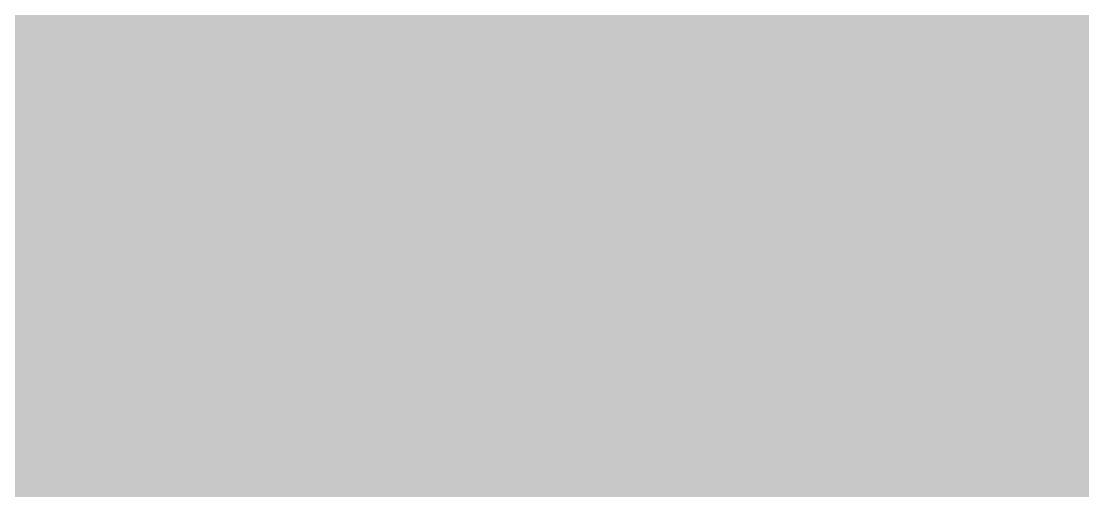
# Model space of a CAD drawing. Header units: millimetres. Extents: x 4237772 to 4686020, y -673 to 29459.
# Drawn here: x 4446597 to 4448133, y 8908 to 9588 of the extents above; entities that cross this region are included whole.
import ezdxf

# ---------------------------------------------------------------- set-up
doc = ezdxf.new("R2010")
doc.units = ezdxf.units.MM
doc.layers.add('A-GENM', color=13, linetype='Continuous', lineweight=5)

# ---------------------------------------------------------------- blocks, each defined once
blk = doc.blocks.new('Mechanical - Condensers - Mechanical - Condensers-1249279-SECTION - GRIDS B1-B2')
at = {"layer": 'A-GENM'}
h = blk.add_hatch(color=256, dxfattribs=at)
h.paths.add_polyline_path([(4415037.4, 8329.8), (4436182.7, 9438.4), (4436182.7, 10891.3), (4436172.5, 10891.3), (4436172.5, 10439.2), (4414985.1, 9328.4), (4415005.1, 8947.9)])
h.paths.add_polyline_path([(4436716.5, 9466.4), (4437172.1, 9490.2), (4437172.1, 13590.3), (4461105.5, 13590.3), (4461105.5, 14590.3), (4437034.5, 14590), (4436716.5, 14562.1), (4436716.5, 9584)])
h.paths.add_polyline_path([(4436182.7, 10904), (4436182.7, 11332.6), (4436172.5, 11332.6), (4436172.5, 10904)])
h.paths.add_polyline_path([(4436182.7, 11345.3), (4436182.7, 14590.3), (4436172.5, 14590.3), (4436172.5, 11345.3)])
h.paths.add_polyline_path([(4475115.8, 13590.3), (4477373.7, 13590.3), (4477373.7, 14590.3), (4461305.5, 14590.3), (4461305.5, 13590.3), (4474992.1, 13590.3)])

msp = doc.modelspace()

# ---------------------------------------------------------------- block references
at = {"layer": 'A-GENM'}
msp.add_blockref('Mechanical - Condensers - Mechanical - Condensers-1249279-SECTION - GRIDS B1-B2', (25627.5, 0), dxfattribs=at)

doc.saveas('drawing.dxf')
